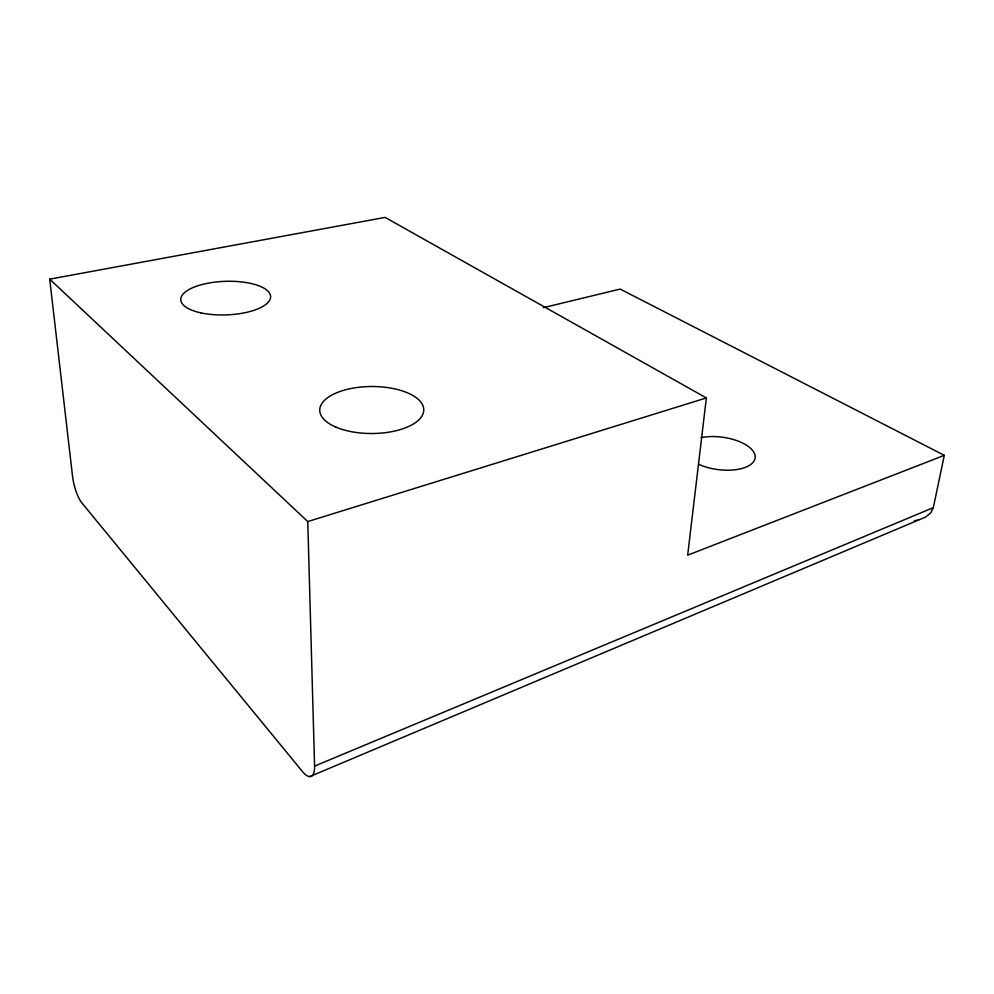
<?xml version="1.0" encoding="UTF-8"?>
<svg xmlns="http://www.w3.org/2000/svg" width="994" height="994" viewBox="0 0 994 994"><rect width="100%" height="100%" fill="white"/><g stroke="black" fill="none" stroke-linecap="round" stroke-linejoin="round"><path stroke-width="1.49" d="M933.316 507.648L314.589 766.113A27.31 9.381 70.3 0 1 302.362 771.431L81.806 502.827A20.377 5.467 74.5 0 1 72.587 476.66L49.7 279.152L385.1 217.4L706.361 397.935L687.674 555.174L944.3 455.339L933.316 507.648L930.794 512.755L925.725 517.004L309.73 776.6M49.7 279.152L307.755 521.564L706.361 397.935M543.271 307.693L620.181 289.08L944.3 455.339M914.381 520.732L918.605 519.999M307.755 521.564L314.589 766.113M701.118 437.608A35.337 16.351 7.4 0 1 747.252 445.722A35.337 16.351 7.4 0 1 745.214 467.404A35.337 16.351 7.4 0 1 698.596 464.248M201.111 312.911A44.941 16.786 -2 0 0 270.542 297.728A44.941 16.786 -2 0 0 205.398 283.737A44.941 16.786 -2 0 0 201.111 312.911M336.059 427.196A51.986 23.496 -0.2 0 0 422.351 415.306A51.986 23.496 -0.2 0 0 356.883 387.536A51.986 23.496 -0.2 0 0 336.059 427.196"/></g></svg>
